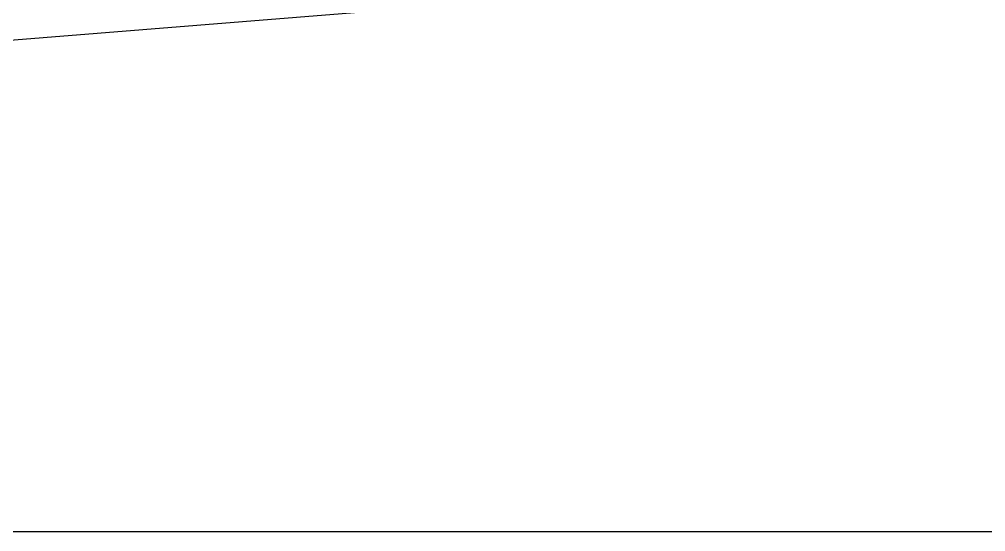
# Model space of a CAD drawing. Extents: x -599358 to 2865263, y -1062760 to 486533.
# Drawn here: x 230732 to 231409, y -689724 to -689365 of the extents above; entities that cross this region are included whole.
import ezdxf

# ---------------------------------------------------------------- set-up
doc = ezdxf.new("R2010")
doc.units = 0
doc.linetypes.add('__DASH', pattern=[0.35, 0.25, -0.1])
doc.linetypes.add('DOTE', pattern=[2.4200000000000004, 2, -0.2, 0.02, -0.2])
doc.layers.add('A-AXIS-DOTE', color=14, linetype='DOTE')
doc.layers.add('A-LIN-V', color=9, linetype='Continuous')

msp = doc.modelspace()

# ---------------------------------------------------------------- linework, layer by layer
at = {"layer": 'A-AXIS-DOTE', "linetype": '__DASH', "ltscale": 2}
msp.add_line((336440.9661858076, -689724.029497272), (220825.2444438975, -689724.0294972722), dxfattribs=at)
at = {"layer": 'A-LIN-V', "color": 2}
msp.add_line((226460.5665041379, -689724.0294972806), (231410.5666441504, -689324.0294972805), dxfattribs=at)

doc.saveas('drawing.dxf')
